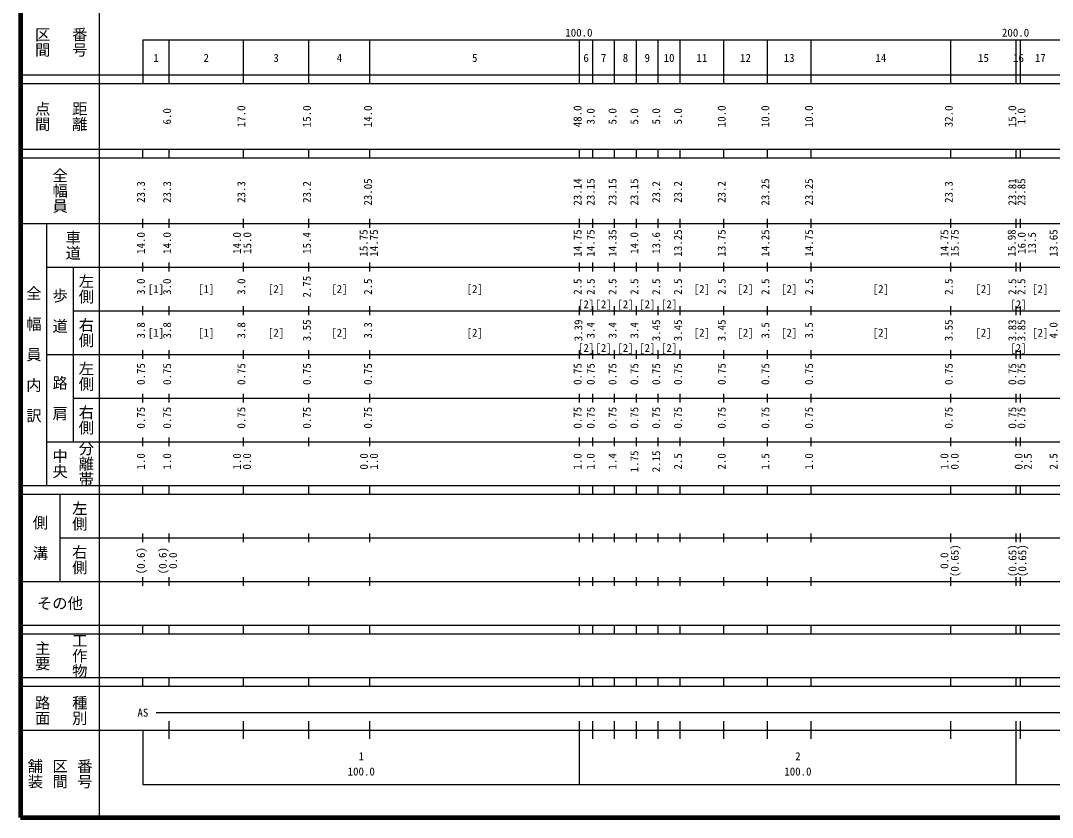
# Model space of a CAD drawing. Units: millimetres on the paper, enlarged 1000 times. Extents: x 40000 to 680000, y 20000 to 380000.
# Drawn here: x 40000 to 276273, y 20000 to 202409 of the extents above; entities that cross this region are included whole.
import ezdxf
from ezdxf.enums import TextEntityAlignment as Align

# ---------------------------------------------------------------- set-up
doc = ezdxf.new("R2010")
doc.units = ezdxf.units.MM
doc.header["$LTSCALE"] = 1000
doc.layers.add('M-TTL', color=2, linetype='Continuous', lineweight=140)
doc.layers.add('M-TTL-BAND', color=7, linetype='Continuous', lineweight=25)
doc.styles.add('@ＭＳ ゴシック', font='')
doc.styles.add('ＭＳ ゴシック', font='')
doc.styles.get('@ＭＳ ゴシック').set_extended_font_data('@MS Gothic')
doc.styles.get('ＭＳ ゴシック').set_extended_font_data('MS Gothic')

msp = doc.modelspace()

# ---------------------------------------------------------------- linework, layer by layer
at = {"layer": 'M-TTL'}
for p, q in [((40000, 380000), (40000, 20000)), ((40000, 20000), (680000, 20000))]:
    msp.add_line(p, q, dxfattribs=at)
at = {"layer": 'M-TTL-BAND'}
for p, q in [((58000, 370000), (58000, 20000)), ((68000, 198000), (579000, 198000)), ((68000, 198000), (68000, 188000)), ((74000, 188000), (74000, 198000)), ((91000, 188000), (91000, 198000)), ((106000, 188000), (106000, 198000)), ((120000, 188000), (120000, 198000)), ((168000, 188000), (168000, 198000)), ((171000, 188000), (171000, 198000)), ((176000, 188000), (176000, 198000)), ((181000, 188000), (181000, 198000)), ((186000, 188000), (186000, 198000)), ((191000, 188000), (191000, 198000)), ((201000, 188000), (201000, 198000)), ((211000, 188000), (211000, 198000)), ((221000, 188000), (221000, 198000)), ((253000, 188000), (253000, 198000)), ((268000, 188000), (268000, 198000)), ((269000, 188000), (269000, 198000)), ((40000, 190000), (579000, 190000)), ((40000, 188000), (579000, 188000)), ((40000, 173000), (579000, 173000)), ((68000, 171000), (68000, 173000)), ((74000, 171000), (74000, 173000)), ((91000, 171000), (91000, 173000)), ((106000, 171000), (106000, 173000)), ((120000, 171000), (120000, 173000)), ((168000, 171000), (168000, 173000)), ((171000, 171000), (171000, 173000)), ((176000, 171000), (176000, 173000)), ((181000, 171000), (181000, 173000)), ((186000, 171000), (186000, 173000)), ((191000, 171000), (191000, 173000)), ((201000, 171000), (201000, 173000)), ((211000, 171000), (211000, 173000)), ((221000, 171000), (221000, 173000)), ((253000, 171000), (253000, 173000)), ((268000, 171000), (268000, 173000)), ((269000, 171000), (269000, 173000)), ((40000, 171000), (579000, 171000)), ((40000, 156000), (579000, 156000)), ((46000, 96000), (46000, 156000)), ((68000, 155000), (68000, 157000)), ((74000, 155000), (74000, 157000)), ((91000, 155000), (91000, 157000)), ((106000, 155000), (106000, 157000)), ((120000, 155000), (120000, 157000)), ((168000, 155000), (168000, 157000)), ((171000, 155000), (171000, 157000)), ((176000, 155000), (176000, 157000)), ((181000, 155000), (181000, 157000)), ((186000, 155000), (186000, 157000)), ((191000, 155000), (191000, 157000)), ((201000, 155000), (201000, 157000)), ((211000, 155000), (211000, 157000)), ((221000, 155000), (221000, 157000)), ((253000, 155000), (253000, 157000)), ((268000, 155000), (268000, 157000)), ((269000, 155000), (269000, 157000)), ((68000, 145000), (68000, 147000)), ((74000, 145000), (74000, 147000)), ((91000, 145000), (91000, 147000)), ((106000, 145000), (106000, 147000)), ((120000, 145000), (120000, 147000)), ((168000, 145000), (168000, 147000)), ((171000, 145000), (171000, 147000)), ((176000, 145000), (176000, 147000)), ((181000, 145000), (181000, 147000)), ((186000, 145000), (186000, 147000)), ((191000, 145000), (191000, 147000)), ((201000, 145000), (201000, 147000)), ((211000, 145000), (211000, 147000)), ((221000, 145000), (221000, 147000)), ((253000, 145000), (253000, 147000)), ((268000, 145000), (268000, 147000)), ((269000, 145000), (269000, 147000)), ((46000, 146000), (579000, 146000)), ((52000, 146000), (52000, 106000)), ((52000, 136000), (579000, 136000)), ((68000, 135000), (68000, 137000)), ((74000, 135000), (74000, 137000)), ((91000, 135000), (91000, 137000)), ((106000, 135000), (106000, 137000)), ((120000, 135000), (120000, 137000)), ((168000, 135000), (168000, 137000)), ((171000, 135000), (171000, 137000)), ((176000, 135000), (176000, 137000)), ((181000, 135000), (181000, 137000)), ((186000, 135000), (186000, 137000)), ((191000, 135000), (191000, 137000)), ((201000, 135000), (201000, 137000)), ((211000, 135000), (211000, 137000)), ((221000, 135000), (221000, 137000)), ((253000, 135000), (253000, 137000)), ((268000, 135000), (268000, 137000)), ((269000, 135000), (269000, 137000)), ((46000, 126000), (579000, 126000)), ((68000, 125000), (68000, 127000)), ((74000, 125000), (74000, 127000)), ((91000, 125000), (91000, 127000)), ((106000, 125000), (106000, 127000)), ((120000, 125000), (120000, 127000)), ((168000, 125000), (168000, 127000)), ((171000, 125000), (171000, 127000)), ((176000, 125000), (176000, 127000)), ((181000, 125000), (181000, 127000)), ((186000, 125000), (186000, 127000)), ((191000, 125000), (191000, 127000)), ((201000, 125000), (201000, 127000)), ((211000, 125000), (211000, 127000)), ((221000, 125000), (221000, 127000)), ((253000, 125000), (253000, 127000)), ((268000, 125000), (268000, 127000)), ((269000, 125000), (269000, 127000)), ((52000, 116000), (579000, 116000)), ((68000, 115000), (68000, 117000)), ((74000, 115000), (74000, 117000)), ((91000, 115000), (91000, 117000)), ((106000, 115000), (106000, 117000)), ((120000, 115000), (120000, 117000)), ((168000, 115000), (168000, 117000)), ((171000, 115000), (171000, 117000)), ((176000, 115000), (176000, 117000)), ((181000, 115000), (181000, 117000)), ((186000, 115000), (186000, 117000)), ((191000, 115000), (191000, 117000)), ((201000, 115000), (201000, 117000)), ((211000, 115000), (211000, 117000)), ((221000, 115000), (221000, 117000)), ((253000, 115000), (253000, 117000)), ((268000, 115000), (268000, 117000)), ((269000, 115000), (269000, 117000)), ((68000, 105000), (68000, 107000)), ((74000, 105000), (74000, 107000)), ((91000, 105000), (91000, 107000)), ((106000, 105000), (106000, 107000)), ((120000, 105000), (120000, 107000)), ((168000, 105000), (168000, 107000)), ((171000, 105000), (171000, 107000)), ((176000, 105000), (176000, 107000)), ((181000, 105000), (181000, 107000)), ((186000, 105000), (186000, 107000)), ((191000, 105000), (191000, 107000)), ((201000, 105000), (201000, 107000)), ((211000, 105000), (211000, 107000)), ((221000, 105000), (221000, 107000)), ((253000, 105000), (253000, 107000)), ((268000, 105000), (268000, 107000)), ((269000, 105000), (269000, 107000)), ((46000, 106000), (579000, 106000)), ((40000, 96000), (579000, 96000)), ((68000, 94000), (68000, 96000)), ((74000, 94000), (74000, 96000)), ((91000, 94000), (91000, 96000)), ((106000, 94000), (106000, 96000)), ((120000, 94000), (120000, 96000)), ((168000, 94000), (168000, 96000)), ((171000, 94000), (171000, 96000)), ((176000, 94000), (176000, 96000)), ((181000, 94000), (181000, 96000)), ((186000, 94000), (186000, 96000)), ((191000, 94000), (191000, 96000)), ((201000, 94000), (201000, 96000)), ((211000, 94000), (211000, 96000)), ((221000, 94000), (221000, 96000)), ((253000, 94000), (253000, 96000)), ((268000, 94000), (268000, 96000)), ((269000, 94000), (269000, 96000)), ((40000, 94000), (579000, 94000)), ((49000, 94000), (49000, 74000)), ((49000, 84000), (579000, 84000)), ((68000, 83000), (68000, 85000)), ((74000, 83000), (74000, 85000)), ((91000, 83000), (91000, 85000)), ((106000, 83000), (106000, 85000)), ((120000, 83000), (120000, 85000)), ((168000, 83000), (168000, 85000)), ((171000, 83000), (171000, 85000)), ((176000, 83000), (176000, 85000)), ((181000, 83000), (181000, 85000)), ((186000, 83000), (186000, 85000)), ((191000, 83000), (191000, 85000)), ((201000, 83000), (201000, 85000)), ((211000, 83000), (211000, 85000)), ((221000, 83000), (221000, 85000)), ((253000, 83000), (253000, 85000)), ((268000, 83000), (268000, 85000)), ((269000, 83000), (269000, 85000)), ((40000, 74000), (579000, 74000)), ((68000, 73000), (68000, 75000)), ((74000, 73000), (74000, 75000)), ((91000, 73000), (91000, 75000)), ((106000, 73000), (106000, 75000)), ((120000, 73000), (120000, 75000)), ((168000, 73000), (168000, 75000)), ((171000, 73000), (171000, 75000)), ((176000, 73000), (176000, 75000)), ((181000, 73000), (181000, 75000)), ((186000, 73000), (186000, 75000)), ((191000, 73000), (191000, 75000)), ((201000, 73000), (201000, 75000)), ((211000, 73000), (211000, 75000)), ((221000, 73000), (221000, 75000)), ((253000, 73000), (253000, 75000)), ((268000, 73000), (268000, 75000)), ((269000, 73000), (269000, 75000)), ((40000, 64000), (579000, 64000)), ((68000, 62000), (68000, 64000)), ((74000, 62000), (74000, 64000)), ((91000, 62000), (91000, 64000)), ((106000, 62000), (106000, 64000)), ((120000, 62000), (120000, 64000)), ((168000, 62000), (168000, 64000)), ((171000, 62000), (171000, 64000)), ((176000, 62000), (176000, 64000)), ((181000, 62000), (181000, 64000)), ((186000, 62000), (186000, 64000)), ((191000, 62000), (191000, 64000)), ((201000, 62000), (201000, 64000)), ((211000, 62000), (211000, 64000)), ((221000, 62000), (221000, 64000)), ((253000, 62000), (253000, 64000)), ((268000, 62000), (268000, 64000)), ((269000, 62000), (269000, 64000)), ((40000, 62000), (579000, 62000)), ((40000, 52000), (579000, 52000)), ((68000, 50000), (68000, 52000)), ((74000, 50000), (74000, 52000)), ((91000, 50000), (91000, 52000)), ((106000, 50000), (106000, 52000)), ((120000, 50000), (120000, 52000)), ((168000, 50000), (168000, 52000)), ((171000, 50000), (171000, 52000)), ((176000, 50000), (176000, 52000)), ((181000, 50000), (181000, 52000)), ((186000, 50000), (186000, 52000)), ((191000, 50000), (191000, 52000)), ((201000, 50000), (201000, 52000)), ((211000, 50000), (211000, 52000)), ((221000, 50000), (221000, 52000)), ((253000, 50000), (253000, 52000)), ((268000, 50000), (268000, 52000)), ((269000, 50000), (269000, 52000)), ((40000, 50000), (579000, 50000)), ((71000, 44000), (575000, 44000)), ((74000, 38000), (74000, 42000)), ((91000, 38000), (91000, 42000)), ((106000, 38000), (106000, 42000)), ((120000, 38000), (120000, 42000)), ((168000, 27500), (168000, 42000)), ((171000, 38000), (171000, 42000)), ((176000, 38000), (176000, 42000)), ((181000, 38000), (181000, 42000)), ((186000, 38000), (186000, 42000)), ((191000, 38000), (191000, 42000)), ((201000, 38000), (201000, 42000)), ((211000, 38000), (211000, 42000)), ((221000, 38000), (221000, 42000)), ((253000, 38000), (253000, 42000)), ((268000, 27500), (268000, 42000)), ((269000, 38000), (269000, 42000)), ((40000, 40000), (579000, 40000)), ((68000, 40000), (68000, 27500)), ((68000, 27500), (579000, 27500))]:
    msp.add_line(p, q, dxfattribs=at)

# ---------------------------------------------------------------- texts
at = {"layer": 'M-TTL-BAND', "style": '@ＭＳ ゴシック'}
for s, p in [('区間', (45000, 197500)), ('番号', (53500, 197500)), ('点間', (45000, 180500)), ('距離', (53500, 180500)), ('全幅員', (49000, 163500)), ('車道', (52000, 151000)), ('左側', (55000, 141000)), ('全\u3000幅\u3000員\u3000内\u3000訳', (43000, 126000)), ('歩\u3000道', (49000, 136000)), ('右側', (55000, 131000)), ('左側', (55000, 121000)), ('路\u3000肩', (49000, 116000)), ('右側', (55000, 111000)), ('中央', (49000, 101000)), ('分離帯', (55000, 101000)), ('左側', (53500, 89000)), ('側\u3000溝', (44500, 84000)), ('右側', (53500, 79000)), ('工作物', (53500, 57000)), ('主要', (45000, 57000)), ('路面', (45000, 44500)), ('種別', (53500, 44500)), ('舗装', (43333, 30000)), ('区間', (49000, 30000)), ('番号', (54667, 30000))]:
    msp.add_text(s, height=2566, rotation=270, dxfattribs=at).set_placement(p, align=Align.MIDDLE_CENTER)
at = {"layer": 'M-TTL-BAND', "style": 'ＭＳ ゴシック'}
for s, p in [('100.0', (167844, 198195)), ('200.0', (267844, 198195)), ('1', (71000, 192405)), ('2', (82500, 192405)), ('3', (98500, 192405)), ('4', (113000, 192405)), ('5', (144000, 192405)), ('6', (169500, 192405)), ('7', (173500, 192405)), ('8', (178500, 192405)), ('9', (183500, 192405)), ('10', (188500, 192405)), ('11', (196000, 192405)), ('12', (206000, 192405)), ('13', (216000, 192405)), ('14', (237000, 192405)), ('15', (260500, 192405)), ('16', (268500, 192405)), ('17', (273500, 192405)), ('[1]', (71000, 139500)), ('[1]', (82500, 139500)), ('[2]', (98500, 139500)), ('[2]', (113000, 139500)), ('[2]', (144000, 139500)), ('[2]', (196000, 139500)), ('[2]', (206000, 139500)), ('[2]', (216000, 139500)), ('[2]', (237000, 139500)), ('[2]', (260500, 139500)), ('[2]', (273500, 139500)), ('[2]', (169500, 136000)), ('[2]', (173500, 136000)), ('[2]', (178500, 136000)), ('[2]', (183500, 136000)), ('[2]', (188500, 136000)), ('[2]', (268500, 136000)), ('[1]', (71000, 129500)), ('[1]', (82500, 129500)), ('[2]', (98500, 129500)), ('[2]', (113000, 129500)), ('[2]', (144000, 129500)), ('[2]', (196000, 129500)), ('[2]', (206000, 129500)), ('[2]', (216000, 129500)), ('[2]', (237000, 129500)), ('[2]', (260500, 129500)), ('[2]', (273500, 129500)), ('[2]', (169500, 126000)), ('[2]', (173500, 126000)), ('[2]', (178500, 126000)), ('[2]', (183500, 126000)), ('[2]', (188500, 126000)), ('[2]', (268500, 126000)), ('AS', (68000, 42500)), ('1', (118000, 32523)), ('2', (218000, 32523)), ('100.0', (118000, 29033)), ('100.0', (218000, 29033))]:
    msp.add_text(s, height=1833, dxfattribs=at).set_placement(p, align=Align.BOTTOM_CENTER)
for s, p in [('6.0', (75000, 180500)), ('17.0', (92000, 180500)), ('15.0', (107000, 180500)), ('14.0', (121000, 180500)), ('48.0', (169000, 180500)), ('3.0', (172000, 180500)), ('5.0', (177000, 180500)), ('5.0', (182000, 180500)), ('5.0', (187000, 180500)), ('5.0', (192000, 180500)), ('10.0', (202000, 180500)), ('10.0', (212000, 180500)), ('10.0', (222000, 180500)), ('32.0', (254000, 180500)), ('15.0', (268561, 180500)), ('1.0', (270637, 180500)), ('23.3', (69000, 163174)), ('23.3', (75000, 163174)), ('23.3', (92000, 163174)), ('23.2', (107000, 163174)), ('23.05', (121000, 163174)), ('23.14', (169000, 163174)), ('23.15', (172000, 163174)), ('23.15', (177000, 163174)), ('23.15', (182000, 163174)), ('23.2', (187000, 163174)), ('23.2', (192000, 163174)), ('23.2', (202000, 163174)), ('23.25', (212000, 163174)), ('23.25', (222000, 163174)), ('23.3', (254000, 163174)), ('23.81', (268561, 163174)), ('23.85', (270637, 163174)), ('14.0', (69000, 151500)), ('14.0', (75000, 151500)), ('14.0', (91000, 151500)), ('15.0', (93370, 151500)), ('15.4', (107000, 151500)), ('15.75', (120000, 151500)), ('14.75', (122370, 151500)), ('14.75', (169000, 151500)), ('14.75', (172000, 151500)), ('14.35', (177000, 151500)), ('14.0', (182000, 151500)), ('13.6', (187000, 151500)), ('13.25', (192000, 151500)), ('13.75', (202000, 151500)), ('14.25', (212000, 151500)), ('14.75', (222000, 151500)), ('14.75', (253000, 151500)), ('15.75', (255370, 151500)), ('15.98', (268409, 151500)), ('16.0', (270704, 151500)), ('13.5', (273074, 151500)), ('13.65', (278000, 151500)), ('3.0', (69000, 141500)), ('3.0', (75000, 141500)), ('3.0', (92000, 141500)), ('2.75', (107000, 141500)), ('2.5', (121000, 141500)), ('2.5', (169000, 141500)), ('2.5', (172000, 141500)), ('2.5', (177000, 141500)), ('2.5', (182000, 141500)), ('2.5', (187000, 141500)), ('2.5', (192000, 141500)), ('2.5', (202000, 141500)), ('2.5', (212000, 141500)), ('2.5', (222000, 141500)), ('2.5', (254000, 141500)), ('2.5', (268561, 141500)), ('2.5', (270637, 141500)), ('3.8', (69000, 131500)), ('3.8', (75000, 131500)), ('3.8', (92000, 131500)), ('3.55', (107000, 131500)), ('3.3', (121000, 131500)), ('3.39', (169182, 131500)), ('3.4', (172000, 131500)), ('3.4', (177000, 131500)), ('3.4', (182000, 131500)), ('3.45', (187000, 131500)), ('3.45', (192000, 131500)), ('3.45', (202000, 131500)), ('3.5', (212000, 131500)), ('3.5', (222000, 131500)), ('3.55', (254000, 131500)), ('3.83', (268561, 131500)), ('3.85', (270637, 131500)), ('4.0', (278000, 131500)), ('0.75', (69000, 121500)), ('0.75', (75000, 121500)), ('0.75', (92000, 121500)), ('0.75', (107000, 121500)), ('0.75', (121000, 121500)), ('0.75', (169000, 121500)), ('0.75', (172000, 121500)), ('0.75', (177000, 121500)), ('0.75', (182000, 121500)), ('0.75', (187000, 121500)), ('0.75', (192000, 121500)), ('0.75', (202000, 121500)), ('0.75', (212000, 121500)), ('0.75', (222000, 121500)), ('0.75', (254000, 121500)), ('0.75', (268561, 121500)), ('0.75', (270637, 121500)), ('0.75', (69000, 111500)), ('0.75', (75000, 111500)), ('0.75', (92000, 111500)), ('0.75', (107000, 111500)), ('0.75', (121000, 111500)), ('0.75', (169000, 111500)), ('0.75', (172000, 111500)), ('0.75', (177000, 111500)), ('0.75', (182000, 111500)), ('0.75', (187000, 111500)), ('0.75', (192000, 111500)), ('0.75', (202000, 111500)), ('0.75', (212000, 111500)), ('0.75', (222000, 111500)), ('0.75', (254000, 111500)), ('0.75', (268561, 111500)), ('0.75', (270637, 111500)), ('1.0', (69000, 101500)), ('1.0', (75000, 101500)), ('1.0', (91000, 101500)), ('0.0', (93296, 101500)), ('0.0', (120077, 101500)), ('1.0', (122370, 101500)), ('1.0', (169000, 101500)), ('1.0', (172000, 101500)), ('1.4', (177000, 101500)), ('1.75', (182000, 101500)), ('2.15', (187000, 101500)), ('2.5', (192000, 101500)), ('2.0', (202000, 101500)), ('1.5', (212000, 101500)), ('1.0', (222000, 101500)), ('1.0', (253000, 101500)), ('0.0', (255366, 101500)), ('0.0', (270000, 101500)), ('2.5', (272102, 101500)), ('2.5', (278000, 101500)), ('(0.6)', (69000, 78764)), ('(0.6)', (74000, 78764)), ('0.0', (76370, 78764)), ('0.0', (253000, 78764)), ('(0.65)', (255370, 78764)), ('(0.65)', (268592, 78764)), ('(0.65)', (270840, 78764))]:
    msp.add_text(s, height=1833, rotation=90, dxfattribs=at).set_placement(p, align=Align.BOTTOM_CENTER)
msp.add_text('その他', height=2566, dxfattribs=at).set_placement((49000, 69000), align=Align.MIDDLE_CENTER)

doc.saveas('drawing.dxf')
